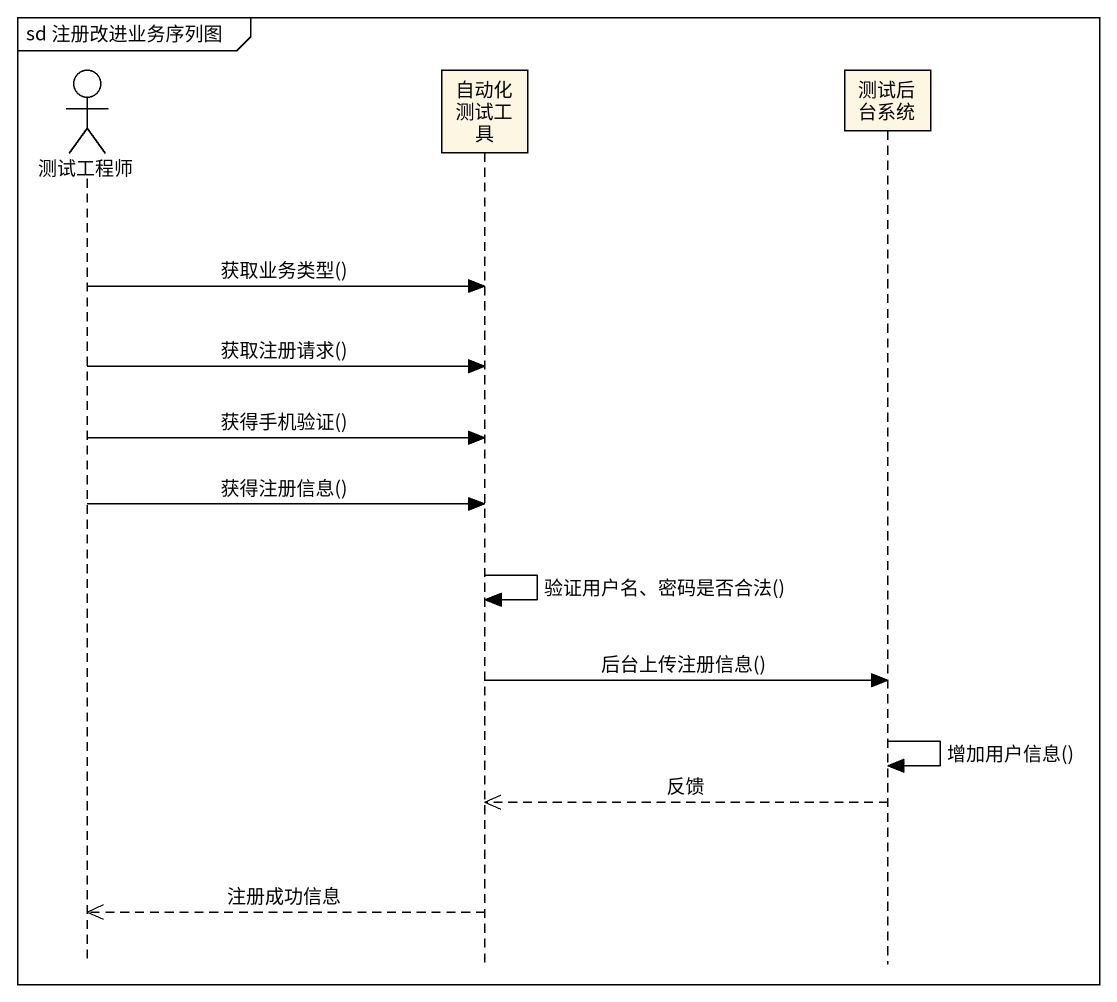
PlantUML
@startuml
mainframe sd 注册改进业务序列图
hide footbox
actor 测试工程师
participant 自动化测试工具
participant 测试后台系统

测试工程师 -> 自动化测试工具 : 获取业务类型()
测试工程师 -> 自动化测试工具 : 获取注册请求()
测试工程师 -> 自动化测试工具 : 获得手机验证()
测试工程师 -> 自动化测试工具 : 获得注册信息()
自动化测试工具 -> 自动化测试工具 : 验证用户名、密码是否合法()
自动化测试工具 -> 测试后台系统 : 后台上传注册信息()
测试后台系统 -> 测试后台系统 : 增加用户信息()
测试后台系统 -->> 自动化测试工具 : 反馈
自动化测试工具 -->> 测试工程师 : 注册成功信息
@enduml
